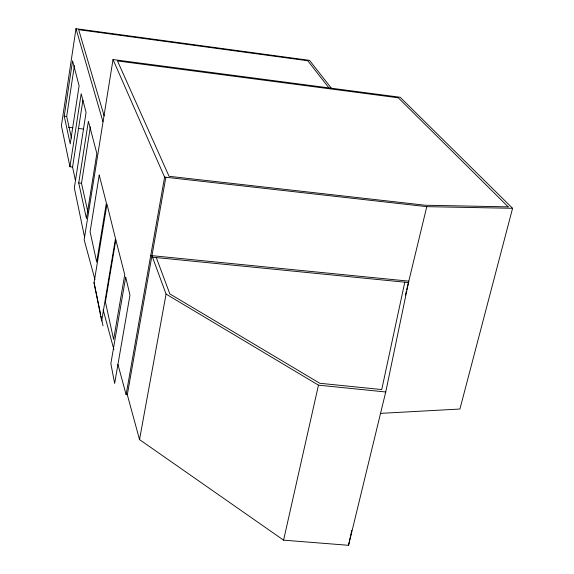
<?xml version="1.0" encoding="UTF-8"?>
<svg xmlns="http://www.w3.org/2000/svg" width="574" height="574" viewBox="0 0 574 574"><rect width="100%" height="100%" fill="white"/><g stroke="black" fill="none" stroke-linecap="round" stroke-linejoin="round"><path stroke-width="0.86" d="M331.614 88.532L309.551 60.385L75.99 28.7L61.411 125.67L69.949 166.754L72.575 167.048L75.438 180.545M64.223 116.206L72.568 60.83L79.112 85.799L70.222 143.83L64.223 116.206L66.684 116.5L71.477 138.09M66.684 116.5L74.398 65.551M69.949 166.754L81.185 93.72L86.078 112.396L74.333 187.842L84.593 237.234M72.575 167.048L82.9 100.213M78.724 182.977L88.396 121.236L96.848 153.509L86.452 218.551L78.724 182.977L81.501 183.278L87.858 211.914M81.501 183.278L90.376 126.868M380.375 413.38L459.918 409.025L512.589 208.297L400.164 97.257L113.013 59.545L84.163 239.745L94.947 279.545M94.05 282.731L106.958 204.122L115.489 238.547L101.677 320.909L94.05 282.731L100.672 314.617M150.725 255.538L408.796 281.152L385.735 391.985L348.554 545.3L283.578 540.156L139.525 439.584L127.306 394.697L126.108 394.625L164.602 177.122L113.013 59.545M127.306 394.697L165.85 177.251L426.791 206.662L512.589 208.297M139.525 439.584L166.073 294.089L151.952 255.652M348.554 545.3L351.733 530.462M404.799 282.186L381.739 389.574L319.775 383.267L169.832 293.895L156.293 257.568L152.533 257.238M283.578 540.156L318.477 385.154L166.073 294.089M405.423 295.093L406.27 291.606M406.686 289.863L426.791 206.662M156.293 257.568L408.501 282.552M318.477 385.154L385.735 391.985M164.602 177.122L165.85 177.251M68.457 127.27L72.898 127.801M78.222 128.433L83.553 129.071M329.254 88.31L307.779 60.744L78.674 29.69L104.152 115.891M75.99 28.7L102.925 121.602M103.148 309.831L113.925 349.631M117.907 364.339L126.108 394.625M101.031 316.339L103.004 325.817M99.223 175.084L90.089 231.774L96.69 262.017L106.377 202.988L99.223 175.084M115.826 239.86L105.408 301.924L113.623 339.535L124.737 274.673L115.826 239.86M125.699 277.156L110.854 363.6L114.642 383.432L129.975 295.108L125.699 277.156M508.184 206.862L425.291 205.241L169.065 176.304L117.491 60.952L398.291 97.802L508.184 206.862"/></g></svg>
